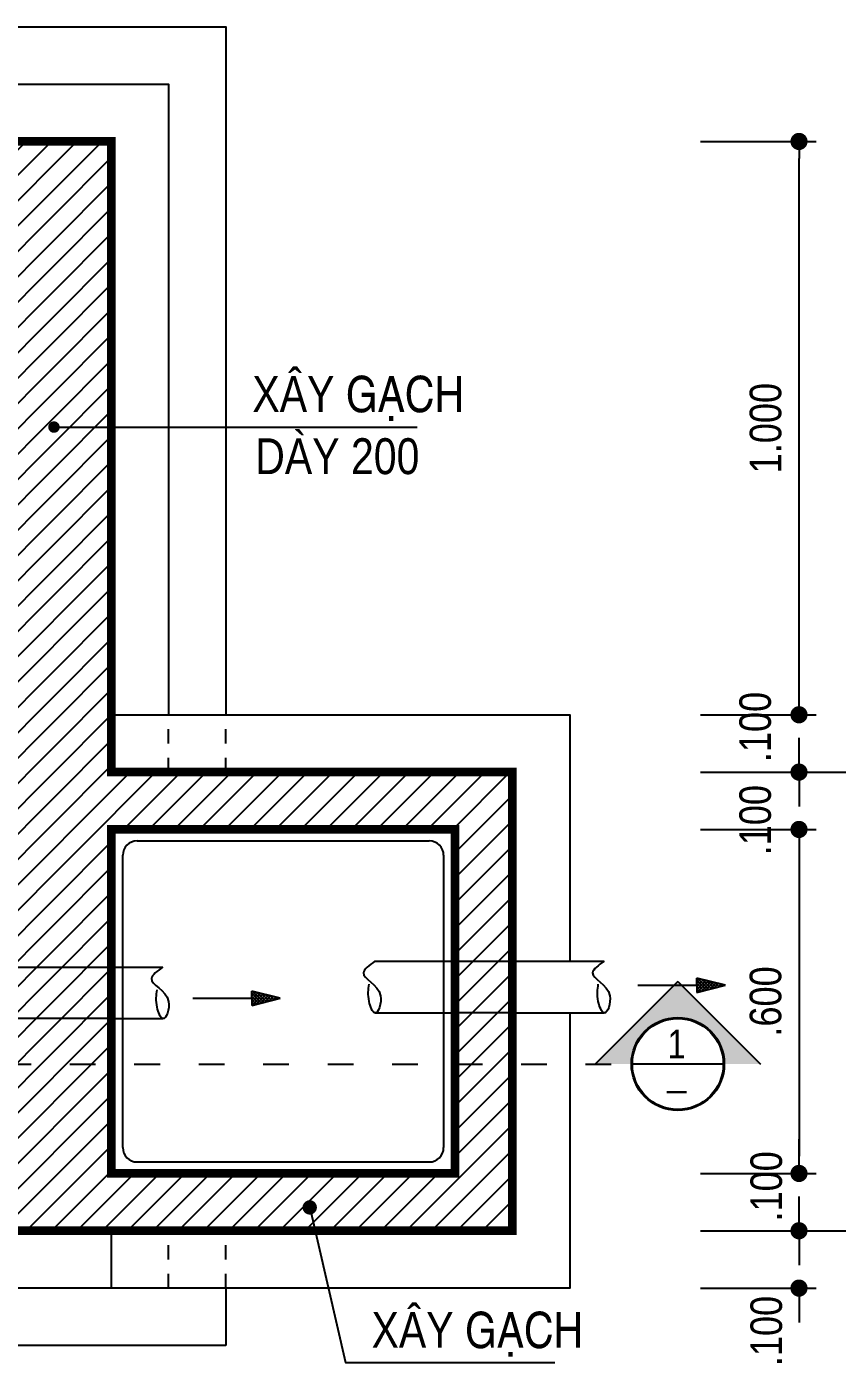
# Model space of a CAD drawing. Header units: millimetres. Extents: x 100 to 288, y -65 to 177.
# Drawn here: x 221.71 to 227.37, y 64.09 to 73.44 of the extents above; entities that cross this region are included whole.
import ezdxf

# ---------------------------------------------------------------- set-up
doc = ezdxf.new("R2010")
doc.units = ezdxf.units.MM
doc.header["$LTSCALE"] = 0.3
doc.header["$MEASUREMENT"] = 0
doc.header["$PDMODE"] = 2
doc.linetypes.add('ACAD_ISO03W100', pattern=[30, 12, -18])
doc.linetypes.add('DASHED2', pattern=[0.375, 0.25, -0.125])
doc.layers.get('0').update_dxf_attribs({"linetype": 'CONTINUOUS', "lineweight": 13})
doc.layers.get('DEFPOINTS').update_dxf_attribs({"linetype": 'CONTINUOUS', "lineweight": 13})
for name, color, linetype in [('CHU', 3, 'CONTINUOUS'), ('HACTH', 8, 'CONTINUOUS'), ('HATCH', 8, 'CONTINUOUS'), ('LAYER1', 1, 'CONTINUOUS'), ('Layer2', 4, 'CONTINUOUS'), ('LAYER7', 7, 'CONTINUOUS'), ('THAY', 4, 'CONTINUOUS')]:
    doc.layers.add(name, color=color, linetype=linetype)
doc.styles.add('HELVE-KT', font='VHELVCN.TTF')
doc.styles.add('STYLE2', font='VAVON.TTF', dxfattribs={"height": 200})
doc.dimstyles.new('1-25', dxfattribs={"dimtxt": 0.22, "dimasz": 0.12, "dimexe": 0.12, "dimexo": 0.2, "dimgap": 0.12, "dimtad": 1, "dimdec": 3, "dimlfac": 0.25, "dimzin": 4, "dimdsep": 46, "dimtxsty": 'HELVE-KT', "dimblk1": 'DOT', "dimblk2": 'DOT', "dimsah": 1, "dimcen": 0.18, "dimadec": 3, "dimazin": 0, "dimtfac": 1, "dimtdec": 3, "dimtofl": 0, "dimtmove": 2, "dimatfit": 3, "dimldrblk": 'DOT', "dimfxl": 0, "dimtolj": 1, "dimtzin": 4, "dimarcsym": 0})

# ---------------------------------------------------------------- blocks, each defined once
blk = doc.blocks.new('_DOT')
at = {"color": 0, "linetype": 'ByBlock'}
blk.add_line((-0.5, 0), (-1, 0), dxfattribs=at)
at = {"color": 0, "linetype": 'ByBlock', "const_width": 0.5}
blk.add_lwpolyline([(-0.25, 0, 1), (0.25, 0, 1)], format="xyb", close=True, dxfattribs=at)
blk = doc.blocks.new('*D825')
at = {"layer": 'DEFPOINTS', "color": 0, "lineweight": -2, "ltscale": 0.25}
for p in [(226.2173, 68.2397), (227.1044, 68.2397), (226.2173, 67.8397)]:
    blk.add_point(p, dxfattribs=at)
at = {"layer": 'LAYER1', "color": 0, "lineweight": -2, "ltscale": 0.25}
for p, q in [((227.1044, 68.3597), (227.1044, 68.4797)), ((226.4173, 68.2397), (227.2244, 68.2397)), ((226.4173, 67.8397), (227.2244, 67.8397)), ((227.1044, 67.7197), (227.1044, 67.5997))]:
    blk.add_line(p, q, dxfattribs=at)
at = {"layer": 'LAYER1', "color": 0, "lineweight": -2, "ltscale": 0.25, "xscale": 0.12, "yscale": 0.12, "zscale": 0.12}
for p, rotation in [((227.1044, 68.2397), 270), ((227.1044, 67.8397), 90)]:
    blk.add_blockref('_DOT', p, dxfattribs=dict(at, rotation=rotation))
at = {"layer": 'LAYER1', "color": 0, "ltscale": 0.25, "insert": (226.7997, 67.9046), "char_height": 0.22, "attachment_point": 5, "rotation": 90, "style": 'HELVE-KT'}
blk.add_mtext('\\A1;.100', dxfattribs=at)
blk = doc.blocks.new('*D826')
at = {"layer": 'DEFPOINTS', "color": 0, "lineweight": -2, "ltscale": 0.25}
for p in [(226.2173, 67.8397), (226.2173, 65.4397), (227.1044, 65.4397)]:
    blk.add_point(p, dxfattribs=at)
at = {"layer": 'LAYER1', "color": 0, "lineweight": -2, "ltscale": 0.25}
for p, q in [((226.4173, 67.8397), (227.2244, 67.8397)), ((227.1044, 67.7197), (227.1044, 65.5597)), ((226.4173, 65.4397), (227.2244, 65.4397))]:
    blk.add_line(p, q, dxfattribs=at)
at = {"layer": 'LAYER1', "color": 0, "lineweight": -2, "ltscale": 0.25, "xscale": 0.12, "yscale": 0.12, "zscale": 0.12}
for p, rotation in [((227.1044, 67.8397), 90), ((227.1044, 65.4397), 270)]:
    blk.add_blockref('_DOT', p, dxfattribs=dict(at, rotation=rotation))
at = {"layer": 'LAYER1', "color": 0, "ltscale": 0.25, "insert": (226.872, 66.6397), "char_height": 0.22, "attachment_point": 5, "rotation": 90, "style": 'HELVE-KT'}
blk.add_mtext('\\A1;.600', dxfattribs=at)
blk = doc.blocks.new('*D827')
at = {"layer": 'DEFPOINTS', "color": 0, "lineweight": -2, "ltscale": 0.25}
for p in [(226.2173, 65.4397), (226.2173, 65.0397), (227.1044, 65.0397)]:
    blk.add_point(p, dxfattribs=at)
at = {"layer": 'LAYER1', "color": 0, "lineweight": -2, "ltscale": 0.25}
for p, q in [((227.1044, 65.5597), (227.1044, 65.6797)), ((226.4173, 65.4397), (227.2244, 65.4397)), ((226.4173, 65.0397), (227.2244, 65.0397)), ((227.1044, 64.9197), (227.1044, 64.7997))]:
    blk.add_line(p, q, dxfattribs=at)
at = {"layer": 'LAYER1', "color": 0, "lineweight": -2, "ltscale": 0.25, "xscale": 0.12, "yscale": 0.12, "zscale": 0.12}
for p, rotation in [((227.1044, 65.4397), 270), ((227.1044, 65.0397), 90)]:
    blk.add_blockref('_DOT', p, dxfattribs=dict(at, rotation=rotation))
at = {"layer": 'LAYER1', "color": 0, "ltscale": 0.25, "insert": (226.8771, 65.3496), "char_height": 0.22, "attachment_point": 5, "rotation": 90, "style": 'HELVE-KT'}
blk.add_mtext('\\A1;.100', dxfattribs=at)
blk = doc.blocks.new('*D828')
at = {"layer": 'DEFPOINTS', "color": 0, "lineweight": -2, "ltscale": 0.25}
for p in [(226.2173, 72.6397), (227.1044, 72.6397), (226.2173, 68.6397)]:
    blk.add_point(p, dxfattribs=at)
at = {"layer": 'LAYER1', "color": 0, "lineweight": -2, "ltscale": 0.25}
for p, q in [((226.4173, 72.6397), (227.2244, 72.6397)), ((227.1044, 68.7597), (227.1044, 72.5197)), ((226.4173, 68.6397), (227.2244, 68.6397))]:
    blk.add_line(p, q, dxfattribs=at)
at = {"layer": 'LAYER1', "color": 0, "lineweight": -2, "ltscale": 0.25, "xscale": 0.12, "yscale": 0.12, "zscale": 0.12}
for p, rotation in [((227.1044, 72.6397), 90), ((227.1044, 68.6397), 270)]:
    blk.add_blockref('_DOT', p, dxfattribs=dict(at, rotation=rotation))
at = {"layer": 'LAYER1', "color": 0, "ltscale": 0.25, "insert": (226.872, 70.6397), "char_height": 0.22, "attachment_point": 5, "rotation": 90, "style": 'HELVE-KT'}
blk.add_mtext('\\A1;1.000', dxfattribs=at)
blk = doc.blocks.new('*D829')
at = {"layer": 'DEFPOINTS', "color": 0, "lineweight": -2, "ltscale": 0.25}
for p in [(226.2173, 65.0397), (226.2173, 64.6397), (227.1044, 64.6397)]:
    blk.add_point(p, dxfattribs=at)
at = {"layer": 'LAYER1', "color": 0, "lineweight": -2, "ltscale": 0.25}
for p, q in [((227.1044, 65.1597), (227.1044, 65.2797)), ((226.4173, 65.0397), (227.2244, 65.0397)), ((226.4173, 64.6397), (227.2244, 64.6397)), ((227.1044, 64.5197), (227.1044, 64.3997))]:
    blk.add_line(p, q, dxfattribs=at)
at = {"layer": 'LAYER1', "color": 0, "lineweight": -2, "ltscale": 0.25, "xscale": 0.12, "yscale": 0.12, "zscale": 0.12}
for p, rotation in [((227.1044, 65.0397), 270), ((227.1044, 64.6397), 90)]:
    blk.add_blockref('_DOT', p, dxfattribs=dict(at, rotation=rotation))
at = {"layer": 'LAYER1', "color": 0, "ltscale": 0.25, "insert": (226.8771, 64.3404), "char_height": 0.22, "attachment_point": 5, "rotation": 90, "style": 'HELVE-KT'}
blk.add_mtext('\\A1;.100', dxfattribs=at)
blk = doc.blocks.new('*D830')
at = {"layer": 'DEFPOINTS', "color": 0, "lineweight": -2, "ltscale": 0.25}
for p in [(226.2173, 68.6397), (227.1044, 68.6397), (226.2173, 68.2397)]:
    blk.add_point(p, dxfattribs=at)
at = {"layer": 'LAYER1', "color": 0, "lineweight": -2, "ltscale": 0.25}
for p, q in [((227.1044, 68.7597), (227.1044, 68.8797)), ((226.4173, 68.6397), (227.2244, 68.6397)), ((226.4173, 68.2397), (227.2244, 68.2397)), ((227.1044, 68.1197), (227.1044, 67.9997))]:
    blk.add_line(p, q, dxfattribs=at)
at = {"layer": 'LAYER1', "color": 0, "lineweight": -2, "ltscale": 0.25, "xscale": 0.12, "yscale": 0.12, "zscale": 0.12}
for p, rotation in [((227.1044, 68.6397), 270), ((227.1044, 68.2397), 90)]:
    blk.add_blockref('_DOT', p, dxfattribs=dict(at, rotation=rotation))
at = {"layer": 'LAYER1', "color": 0, "ltscale": 0.25, "insert": (226.7997, 68.5544), "char_height": 0.22, "attachment_point": 5, "rotation": 90, "style": 'HELVE-KT'}
blk.add_mtext('\\A1;.100', dxfattribs=at)
blk = doc.blocks.new('*D831')
at = {"layer": 'DEFPOINTS', "color": 0, "lineweight": -2, "ltscale": 0.25}
for p in [(226.2173, 68.2397), (227.8076, 68.2397), (226.2173, 65.0397)]:
    blk.add_point(p, dxfattribs=at)
at = {"layer": 'LAYER1', "color": 0, "lineweight": -2, "ltscale": 0.25}
for p, q in [((226.4173, 68.2397), (227.9276, 68.2397)), ((227.8076, 65.1597), (227.8076, 68.1197)), ((226.4173, 65.0397), (227.9276, 65.0397))]:
    blk.add_line(p, q, dxfattribs=at)
at = {"layer": 'LAYER1', "color": 0, "lineweight": -2, "ltscale": 0.25, "xscale": 0.12, "yscale": 0.12, "zscale": 0.12}
for p, rotation in [((227.8076, 68.2397), 90), ((227.8076, 65.0397), 270)]:
    blk.add_blockref('_DOT', p, dxfattribs=dict(at, rotation=rotation))
at = {"layer": 'LAYER1', "color": 0, "ltscale": 0.25, "insert": (227.5753, 66.6397), "char_height": 0.22, "attachment_point": 5, "rotation": 90, "style": 'HELVE-KT'}
blk.add_mtext('\\A1;.800', dxfattribs=at)

msp = doc.modelspace()

# ---------------------------------------------------------------- hatches: boundary and pattern name
at = {"layer": 'HACTH'}
h = msp.add_hatch(dxfattribs=at)
h.set_pattern_fill('ANSI31', color=256, style=0)
h.set_pattern_definition([(45, (211.10338, 65.03974), (-0.0883883, 0.0883883), [])])
h.paths.add_polyline_path([(219.72151, 65.83974), (218.30338, 65.83974), (218.30338, 66.20323), (217.90338, 66.20323), (217.90338, 65.83974), (211.90338, 65.83974), (211.90338, 66.20323), (211.10338, 66.20323), (211.10338, 65.03974), (219.72151, 65.03974)])
h.paths.add_polyline_path([(211.90338, 71.83974), (217.90338, 71.83974), (217.90338, 71.33974), (218.30338, 71.33974), (218.30338, 71.83974), (219.72151, 71.83974), (219.72151, 72.63974), (211.10338, 72.63974), (211.10338, 66.20323), (211.90338, 66.20323)])
h.paths.add_polyline_path([(218.90443, 69.03974), (218.30338, 69.03974), (218.30338, 69.33974), (217.90338, 69.33974), (217.90338, 66.20323), (218.30338, 66.20323), (218.30338, 68.63974), (218.90443, 68.63974)], flags=16)
h.paths.add_polyline_path([(218.04597, 69.20725, 1), (218.08622, 69.20725, 1)], flags=0)
h.paths.add_polyline_path([(222.30338, 70.64703), (221.9235, 70.64703, -1), (221.88325, 70.64703, -1), (221.9235, 70.64703), (222.30338, 70.64703), (222.30338, 72.63974), (219.72151, 72.63974), (219.72151, 71.83974), (221.50338, 71.83974), (221.50338, 69.03974), (220.90443, 69.03974), (220.90443, 68.63974), (221.50338, 68.63974), (221.50338, 66.87974), (222.30338, 66.87974), (222.30338, 67.83974), (224.70338, 67.83974), (224.70338, 66.91974), (225.10338, 66.91974), (225.10338, 68.23974), (222.30338, 68.23974)])
h.paths.add_polyline_path([(222.30338, 66.87974), (221.50338, 66.87974), (221.50338, 66.51974), (222.30338, 66.51974)])
h.paths.add_polyline_path([(222.30338, 66.51974), (221.50338, 66.51974), (221.50338, 66.20323), (222.30338, 66.20323)])
h.paths.add_polyline_path([(222.30338, 66.20323), (221.50338, 66.20323), (221.50338, 65.83974), (219.72151, 65.83974), (219.72151, 65.03974), (222.30338, 65.03974), (225.10338, 65.03974), (225.10338, 66.20323), (224.70338, 66.20323), (224.70338, 65.43974), (222.30338, 65.43974)])
h.paths.add_polyline_path([(223.66368, 65.2029, -1), (223.71368, 65.2029, -1)], flags=16)
h.paths.add_polyline_path([(225.10338, 66.55974), (224.70338, 66.55974), (224.70338, 66.20323), (225.10338, 66.20323)])
h.paths.add_polyline_path([(225.10338, 66.91974), (224.70338, 66.91974), (224.70338, 66.55974), (225.10338, 66.55974)])
at = {"layer": 'THAY', "linetype": 'Continuous', "ltscale": 1000}
msp.add_hatch(color=256, dxfattribs=at).paths.add_polyline_path([(225.68192, 66.20323), (225.93425, 66.20323, -1), (226.58273, 66.20323), (226.83507, 66.20323), (226.25849, 66.77981)])
at = {"layer": 'THAY', "linetype": 'Continuous'}
h = msp.add_hatch(dxfattribs=at)
h.set_pattern_fill('ANSI37', color=256, scale=0.005, style=0)
h.set_pattern_definition([(45, (-191.429801, 98.702322), (-0.01122532015, 0.01122532015), []), (135, (-191.429801, 98.702322), (-0.01122532015, -0.01122532015), [])])
h.paths.add_polyline_path([(226.5902, 66.75232), (226.3902, 66.80232), (226.3902, 66.75232), (226.3902, 66.70232)])
h = msp.add_hatch(dxfattribs=at)
h.set_pattern_fill('ANSI37', color=256, scale=0.005, style=0)
h.set_pattern_definition([(45, (-194.536623, 98.612322), (-0.01122532015, 0.01122532015), []), (135, (-194.536623, 98.612322), (-0.01122532015, -0.01122532015), [])])
h.paths.add_polyline_path([(223.48338, 66.66232), (223.28338, 66.71232), (223.28338, 66.66232), (223.28338, 66.61232)])

# ---------------------------------------------------------------- linework, layer by layer
at = {"layer": 'CHU'}
for points in [[(224.70338, 66.91974), (225.10338, 66.91974)], [(221.50338, 66.87974), (222.30338, 66.87974)], [(225.10338, 66.55974), (224.70338, 66.55974)], [(222.30338, 66.51974), (221.50338, 66.51974)]]:
    msp.add_lwpolyline(points, dxfattribs=at)
at = {"layer": 'HACTH', "linetype": 'Continuous', "ltscale": 0.08}
for points in [[(223.10338, 64.23974), (222.30338, 64.23974), (210.30338, 64.23974), (210.30338, 73.43974), (223.10338, 73.43974), (223.10338, 68.63974)], [(222.70338, 64.63974), (222.30338, 64.63974), (210.70338, 64.63974), (210.70338, 73.03974), (222.70338, 73.03974), (222.70338, 68.63974)], [(222.30338, 68.63974), (225.50338, 68.63974), (225.50338, 66.91974)], [(225.50338, 66.55974), (225.50338, 64.63974), (222.30338, 64.63974)], [(222.30338, 65.03974), (222.30338, 64.63974)], [(223.10338, 64.63974), (223.10338, 64.23974)]]:
    msp.add_lwpolyline(points, dxfattribs=at)
at = {"layer": 'HATCH', "linetype": 'Continuous', "ltscale": 0.25}
msp.add_lwpolyline([(221.90338, 70.64703), (224.43852, 70.64703)], dxfattribs=at)
at = {"layer": 'HATCH', "linetype": 'DASHED2', "ltscale": 0.05}
for points in [[(222.70338, 68.23974), (222.70338, 68.63974)], [(223.10338, 68.23974), (223.10338, 68.63974)], [(222.70338, 64.63974), (222.70338, 65.03974)], [(223.10338, 64.63974), (223.10338, 65.03974)]]:
    msp.add_lwpolyline(points, dxfattribs=at)
at = {"layer": 'HATCH', "linetype": 'Continuous'}
for points in [[(222.48338, 67.75974, 0.4142136), (222.38338, 67.65974)], [(224.62338, 67.65974, 0.4142136), (224.52338, 67.75974)], [(222.38338, 65.61974, 0.4142136), (222.48338, 65.51974)], [(224.52338, 65.51974, 0.4142136), (224.62338, 65.61974)]]:
    msp.add_lwpolyline(points, format="xyb", dxfattribs=at)
for points in [[(222.48338, 67.75974), (224.52338, 67.75974)], [(222.38338, 65.61974), (222.38338, 67.65974)], [(224.62338, 67.65974), (224.62338, 65.61974)], [(224.14338, 66.91974), (224.70338, 66.91974)], [(225.10338, 66.91974), (225.74338, 66.91974)], [(222.30338, 66.87974), (222.66338, 66.87974)], [(224.14338, 66.55974), (224.70338, 66.55974)], [(225.10338, 66.55974), (225.74338, 66.55974)], [(222.30338, 66.51974), (222.66338, 66.51974)], [(222.48338, 65.51974), (224.52338, 65.51974)], [(223.68868, 65.2029), (223.93796, 64.11977), (225.39872, 64.11977)]]:
    msp.add_lwpolyline(points, dxfattribs=at)
at = {"layer": 'HATCH', "linetype": 'DASHED2', "ltscale": 0.2}
msp.add_lwpolyline([(225.93425, 66.20323), (225.94097, 66.20323)], dxfattribs=at)
at = {"layer": 'HATCH', "linetype": 'Continuous'}
for points in [[(224.14338, 66.91974), (224.06338, 66.83974), (224.18338, 66.67974), (224.14338, 66.55974), (224.10338, 66.63974), (224.10338, 66.75974)], [(225.74338, 66.91974), (225.66338, 66.83974), (225.78338, 66.67974), (225.74338, 66.55974), (225.70338, 66.63974), (225.70338, 66.75974)], [(222.66338, 66.87974), (222.58338, 66.79974), (222.70338, 66.63974), (222.66338, 66.51974), (222.62338, 66.59974), (222.62338, 66.71974)]]:
    msp.add_spline(points, degree=3, dxfattribs=at)
at = {"layer": 'LAYER1', "linetype": 'Continuous', "ltscale": 0.25, "const_width": 0.03975}
msp.add_lwpolyline([(221.88325, 70.64703, 1), (221.9235, 70.64703, 1)], format="xyb", close=True, dxfattribs=at)
at = {"layer": 'LAYER1', "linetype": 'ACAD_ISO03W100', "ltscale": 0.05}
msp.add_lwpolyline([(210.31397, 66.20323), (225.87699, 66.20323)], dxfattribs=at)
at = {"layer": 'LAYER1', "linetype": 'Continuous', "ltscale": 0.08, "const_width": 0.05}
msp.add_lwpolyline([(223.66368, 65.2029, 1), (223.71368, 65.2029, 1)], format="xyb", close=True, dxfattribs=at)
at = {"layer": 'Layer2', "linetype": 'Continuous', "ltscale": 1000}
msp.add_lwpolyline([(226.25849, 66.77981), (225.68192, 66.20323)], dxfattribs=at)
at = {"layer": 'LAYER7', "const_width": 0.06}
for points in [[(222.30338, 65.03974), (211.10338, 65.03974), (211.10338, 72.63974), (222.30338, 72.63974), (222.30338, 68.23974), (225.10338, 68.23974), (225.10338, 65.03974)], [(222.30338, 65.43974), (224.70338, 65.43974), (224.70338, 67.83974), (222.30338, 67.83974)]]:
    msp.add_lwpolyline(points, close=True, dxfattribs=at)
at = {"layer": 'LAYER7'}
msp.add_lwpolyline([(222.30338, 67.83974), (224.70338, 67.83974)], dxfattribs=at)
at = {"layer": 'THAY', "linetype": 'Continuous'}
for points in [[(225.9802, 66.75232), (226.3902, 66.75232)], [(226.5902, 66.75232), (226.3902, 66.80232)], [(226.3902, 66.75232), (226.3902, 66.80232)], [(226.3902, 66.70232), (226.5902, 66.75232)], [(226.3902, 66.75232), (226.3902, 66.70232)], [(222.87338, 66.66232), (223.28338, 66.66232)], [(223.28338, 66.66232), (223.28338, 66.71232)], [(223.48338, 66.66232), (223.28338, 66.71232)], [(223.28338, 66.66232), (223.28338, 66.61232)], [(223.28338, 66.61232), (223.48338, 66.66232)]]:
    msp.add_lwpolyline(points, dxfattribs=at)
at = {"layer": 'THAY', "linetype": 'Continuous', "ltscale": 1000}
for points in [[(226.25849, 66.77981), (226.83507, 66.20323)], [(226.57601, 66.20323), (225.94097, 66.20323)]]:
    msp.add_lwpolyline(points, dxfattribs=at)
for radius in [0.32424, 0.31752]:
    msp.add_circle((226.25849, 66.20323), radius, dxfattribs=at)

# ---------------------------------------------------------------- texts
at = {"layer": 'LAYER1', "linetype": 'Continuous', "ltscale": 0.08, "style": 'HELVE-KT'}
for s, p in [('XAÂY GAÏCH ', (223.28821, 70.7529)), ('DAØY 200', (223.30839, 70.31884)), ('XAÂY GAÏCH ', (224.12019, 64.22321))]:
    msp.add_text(s, height=0.25, dxfattribs=at).set_placement(p)
at = {"layer": 'LAYER1', "ltscale": 1000, "width": 3.5586, "attachment_point": 1}
for s, insert, char_height, style in [('1', (226.18568, 66.4422), 0.2, 'HELVE-KT'), ('_ ', (226.18308, 66.22971), 0.18, 'STYLE2')]:
    msp.add_mtext(s, dxfattribs=dict(at, insert=insert, char_height=char_height, style=style))

# ---------------------------------------------------------------- dimensions: what is measured, and where the dimension line sits
at = {"layer": 'LAYER1', "ltscale": 0.25}
for base, p1, p2, picture, middle in [((227.10436, 72.63974), (226.21728, 68.63974), (226.21728, 72.63974), '*D828', (226.87202, 70.63974)), ((227.80762, 68.23974), (226.21728, 65.03974), (226.21728, 68.23974), '*D831', (227.57527, 66.63974)), ((227.10436, 65.43974), (226.21728, 67.83974), (226.21728, 65.43974), '*D826', (226.87202, 66.63974))]:
    dim = msp.add_linear_dim(base=base, p1=p1, p2=p2, angle=90, dimstyle='1-25', dxfattribs=at)
    dim.commit()
    dim.dimension.update_dxf_attribs({"geometry": picture, "text_midpoint": middle})
for base, p1, p2, picture, middle in [((227.10436, 68.63974), (226.21728, 68.23974), (226.21728, 68.63974), '*D830', (226.79965, 68.55442)), ((227.10436, 68.23974), (226.21728, 67.83974), (226.21728, 68.23974), '*D825', (226.79965, 67.90455)), ((227.10436, 65.03974), (226.21728, 65.43974), (226.21728, 65.03974), '*D827', (226.87715, 65.34956)), ((227.10436, 64.63974), (226.21728, 65.03974), (226.21728, 64.63974), '*D829', (226.87715, 64.34039))]:
    dim = msp.add_linear_dim(base=base, p1=p1, p2=p2, angle=90, dimstyle='1-25', dxfattribs=at)
    dim.commit()
    dim.dimension.update_dxf_attribs({"geometry": picture, "text_midpoint": middle, "dimtype": 160})

doc.saveas('drawing.dxf')
